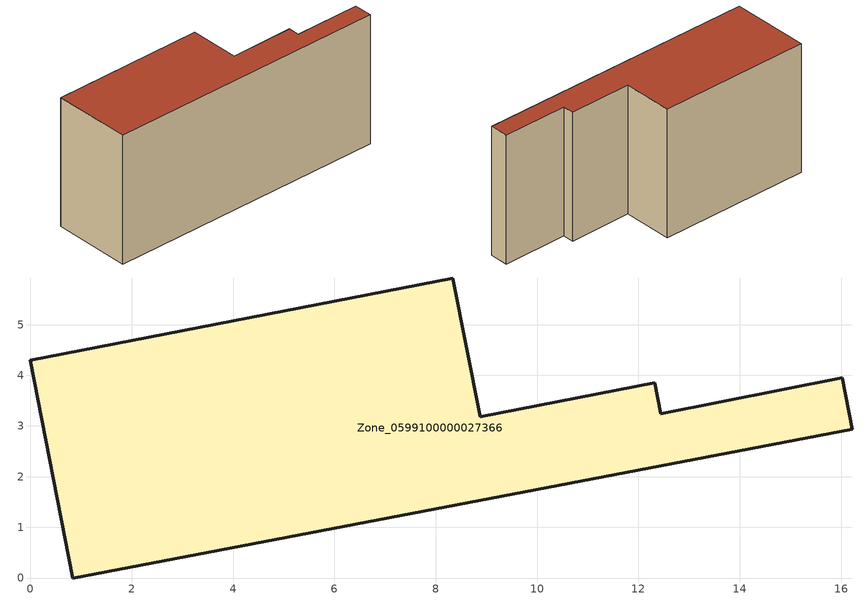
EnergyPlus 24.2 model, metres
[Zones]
Zone_0599100000027366
 floor ground (C_G): 8.34,5.92 8.88,3.18 12.32,3.85 12.44,3.24 16.02,3.95 16.22,2.93 0.84,0 0,4.3 z0
 wall outside (C_F): 0.84,0 16.22,2.93 16.02,3.95 12.44,3.24 12.32,3.85 8.88,3.18 8.34,5.92 0,4.3 0.84,0 z0:7.26
 roof outside (C_R): 0,4.3 0.84,0 16.22,2.93 16.02,3.95 12.44,3.24 12.32,3.85 8.88,3.18 8.34,5.92 z7.26
[BUILDING]
Pand.0599100000027366: North Axis=0; Terrain=City; Loads Convergence Tolerance Value=0.04; Temperature Convergence Tolerance Value=0.4; Solar Distribution=FullExterior; Maximum Number of Warmup Days=25; Minimum Number of Warmup Days=1
[Site:Location]
Rotterdam.The.Hague.AP_ZH_NLD Design_Conditions: Latitude=51.96; Longitude=4.45; Time Zone=1; Elevation=-4.5
[SITE:GROUNDTEMPERATURE:BUILDINGSURFACE]
18, 18, 18, 18, 18, 18, 18, 18, 18, 18, 18, 18
[MATERIAL] Thermal Absorptance=0.9; Solar Absorptance=0.7; Visible Absorptance=0.7
Name | Roughness | Thickness | Conductivity | Density | Specific Heat
G.TC.1946 | MediumSmooth | 0.15 | 1 | 540 | 1210
F.TC.1946 | Rough | 0.3 | 0.857143 | 1920 | 840
R.TC.1946 | MediumRough | 0.2 | 0.909091 | 1500 | 1000
[CONSTRUCTION]
C_G: G.TC.1946
C_F: F.TC.1946
C_R: R.TC.1946
[ZONE]
Zone_0599100000027366: Type=1; Multiplier=1; Ceiling Height=Autocalculate; Volume=Autocalculate; Floor Area=autocalculate; Part of Total Floor Area=Yes
[ZONEINFILTRATION:DESIGNFLOWRATE]
Infil_Zone_0599100000027366: Zone or ZoneList or Space or SpaceList=Zone_0599100000027366; Schedule=AlwaysOn; Design Flow Rate Calculation Method=Flow/Area; Flow Rate per Floor Area=0.003; Constant Term Coefficient=1; Temperature Term Coefficient=0; Velocity Term Coefficient=0; Velocity Squared Term Coefficient=0
[HVACTEMPLATE:ZONE:IDEALLOADSAIRSYSTEM]
Zone_0599100000027366: Maximum Heating Supply Air Temperature=50; Minimum Cooling Supply Air Temperature=13; Maximum Heating Supply Air Humidity Ratio=0.0156; Minimum Cooling Supply Air Humidity Ratio=0.0077; Heating Limit=NoLimit; Cooling Limit=NoLimit; Dehumidification Control Type=ConstantSensibleHeatRatio; Cooling Sensible Heat Ratio=0.7; Dehumidification Setpoint=60; Humidification Control Type=None; Humidification Setpoint=30; Outdoor Air Method=None; Outdoor Air Flow Rate per Person=0.00944; Outdoor Air Flow Rate per Zone Floor Area=0; Outdoor Air Flow Rate per Zone=0; Demand Controlled Ventilation Type=None; Outdoor Air Economizer Type=NoEconomizer; Heat Recovery Type=None; Sensible Heat Recovery Effectiveness=0.7; Latent Heat Recovery Effectiveness=0.65
[ZONECONTROL:THERMOSTAT]
ThermostatControl_Zone_0599100000027366: Zone or ZoneList=Zone_0599100000027366; Control Type Schedule=DualSetpointControlType; Control 1=Thermostat_Zone_0599100000027366; Temperature Difference Between Cutout And Setpoint=0
[THERMOSTATSETPOINT:DUALSETPOINT]
Thermostat_Zone_0599100000027366: Heating Setpoint Temperature Schedule=HeatingSetpoint_Zone_0599100000027366; Cooling Setpoint Temperature Schedule=CoolingSetpoint_Zone_0599100000027366
[SCHEDULE:COMPACT]
HeatingSetpoint_Zone_0599100000027366: Through: 12/31, For: AllDays, Until: 24:00, 21
CoolingSetpoint_Zone_0599100000027366: Through: 12/31, For: AllDays, Until: 24:00, 24
DualSetpointControlType: Through: 12/31, For: AllDays, Until: 24:00, 4
AlwaysOn: Through: 12/31, For: AllDays, Until: 24:00, 1
